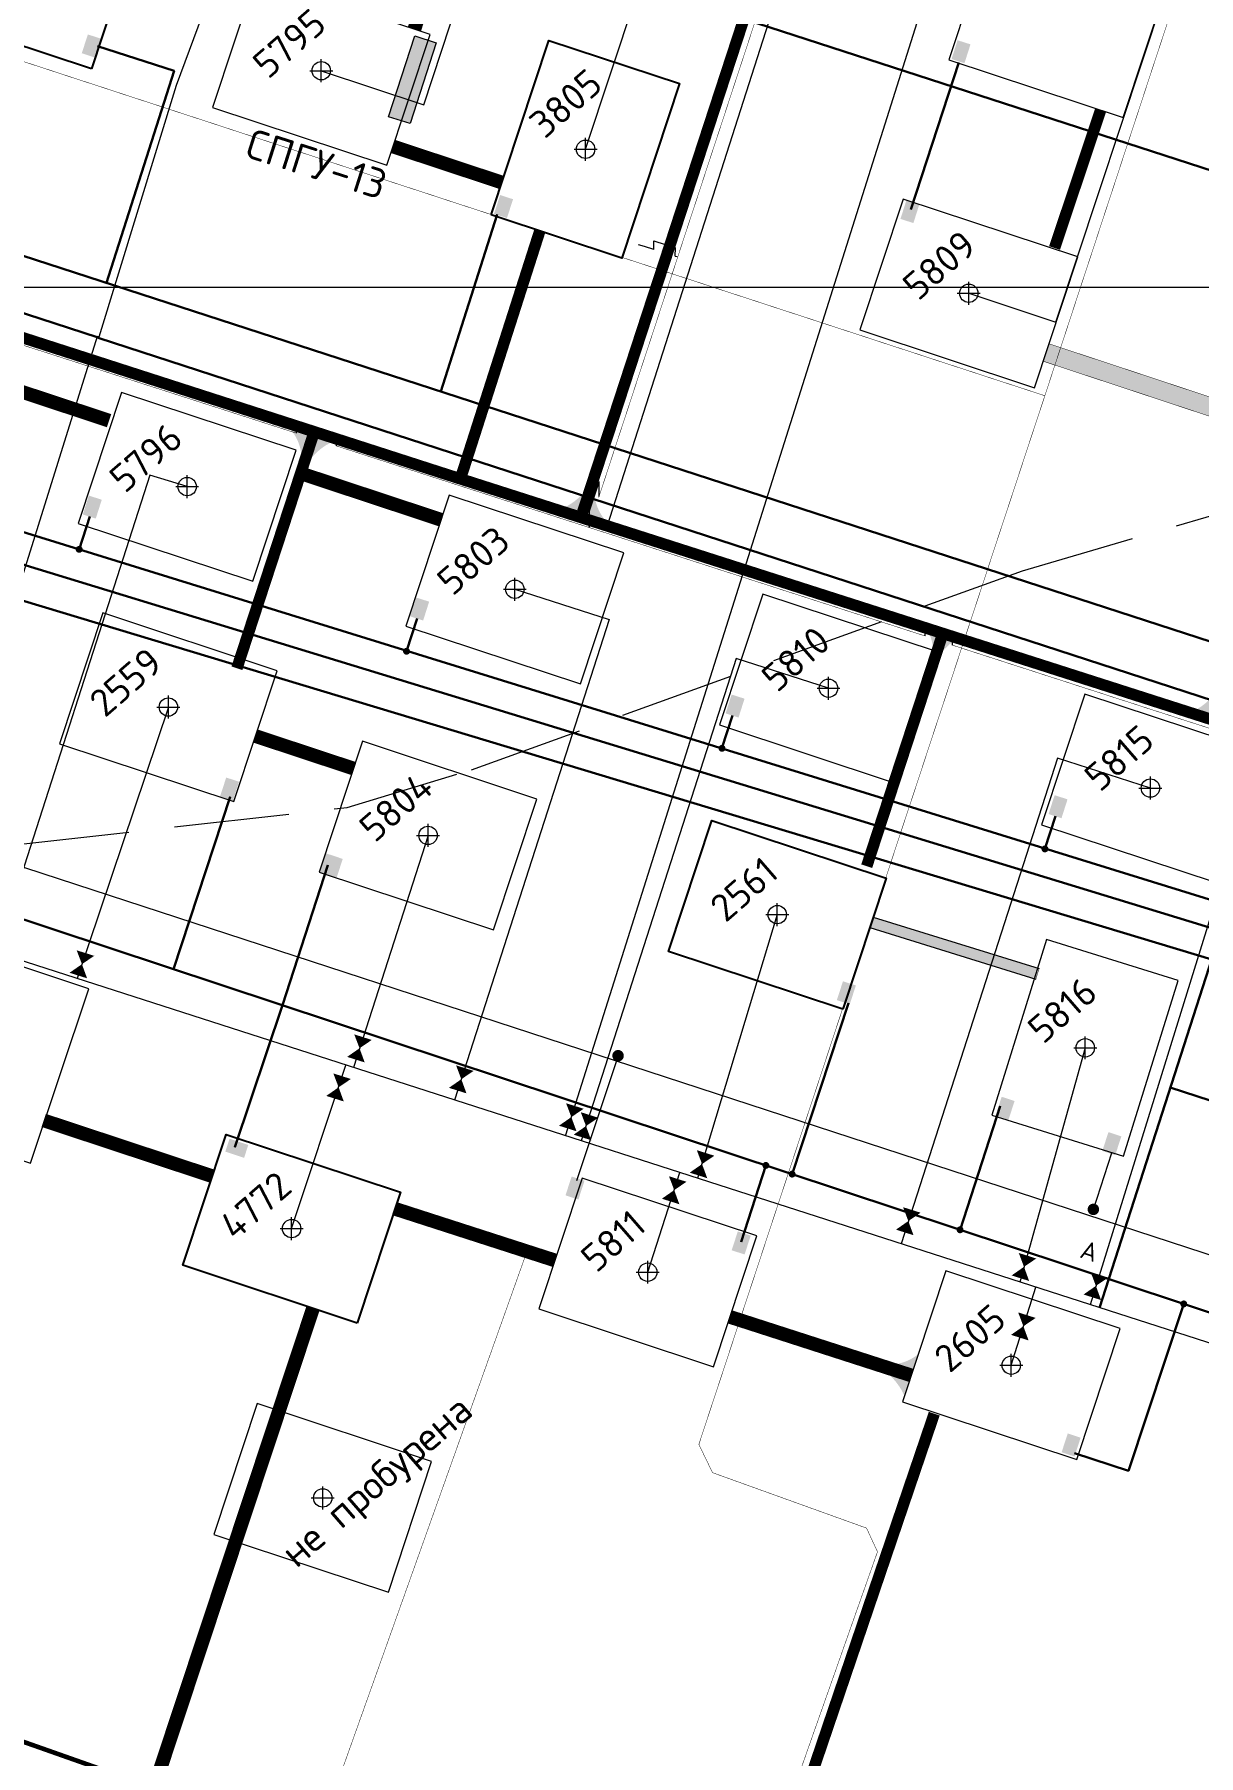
# Model space of a CAD drawing. Header units: millimetres. Extents: x 519 to 9564855, y -810 to 5021775.
# Drawn here: x 9530155 to 9530662, y 5001361 to 5002110 of the extents above; entities that cross this region are included whole.
import ezdxf

# ---------------------------------------------------------------- set-up
doc = ezdxf.new("R2010")
doc.units = ezdxf.units.MM
doc.header["$LTSCALE"] = 2
doc.header["$MEASUREMENT"] = 0
doc.header["$PDMODE"] = 2
doc.header["$PDSIZE"] = 5
doc.linetypes.add('92051501$0$GROUND2', pattern=[35, 25, -10])
doc.linetypes.add('ACAD_ISO04W100', pattern=[30, 24, -3, 0, -3])
for name, color, linetype in [('160 скважин на 2012 г. подъездные дороги', 40, 'Continuous'), ('160 скважин на 2012 год', 7, 'Continuous'), ('164 скв. на 2011 год (измененные)', 121, 'Continuous'), ('Existing roads', 41, 'Continuous'), ('FIBERGLASS', 212, 'Continuous'), ('Future Roads', 44, 'Continuous'), ('GRID_PULKOVO', 7, 'Continuous'), ('OilColl&Flowlines', 3, 'Continuous'), ('ROAD_FIELD', 255, '92051501$0$GROUND2'), ('stage 7.frame', 7, 'Continuous'), ('Stage 9.Frame&Text', 7, 'Continuous')]:
    doc.layers.add(name, color=color, linetype=linetype)
for name, color, linetype, lineweight in [('160 скважин на 2012 год - Электрика', 192, 'Continuous', 30), ('160 скважин на2012 год.Выкидные линии', 5, 'Continuous', 30), ('severniy kollektor', 3, 'ACAD_ISO04W100', 30), ('Stage 11.Object 2.Frame&Text', 26, 'Continuous', 53), ('Нефтепровод', 94, 'g5_122_n', 30), ('ТХ_Проект. НГ', 244, 'g_122_n', 50), ('Электро', 1, 'Continuous', 30), ('Электроснаб', 1, 'Continuous', 18), ('Электроснабжене', 1, 'Continuous', 18)]:
    doc.layers.add(name, color=color, linetype=linetype, lineweight=lineweight)
doc.styles.add('92051501$0$STANDARD', font='simplex.shx')
doc.styles.add('Elect', font='isocpeur.ttf')
doc.styles.add('GeoApp', font='', dxfattribs={"height": 1})
doc.styles.add('Line_GUGK', font='')
doc.styles.get("Standard").update_dxf_attribs({"font": 'isocpeur.ttf', "width": 0.5})
doc.styles.get('GeoApp').set_extended_font_data('D431', italic=True)
doc.styles.get('Line_GUGK').set_extended_font_data('Bm431', italic=True)
doc.linetypes.add('g5_122_n', pattern='A,1,-1,1.5,-0.3,["Н",GeoApp,S=1,R=0,X=0,Y=-0.5],-1.5,1.5,-1,4,-1,4,-1,3', length=20.8)
doc.linetypes.add('g_122_n', pattern='A,2,-2,3,-0.6,["Н",Line_GUGK,S=2,R=0,X=0,Y=-1],-3,3,-2,8,-2,8,-2,6', length=41.6)
doc.linetypes.add('GAS_LINE', pattern='A,0.5,-0.2,["G",92051501$0$STANDARD,S=0.1,R=0,X=-0.1,Y=-0.05],-0.05', length=0.75)
doc.linetypes.add('WTR_LINE', pattern='A,0.5,-0.2,["W",92051501$0$STANDARD,S=0.1,R=0,X=-0.1,Y=-0.05],-0.05', length=0.75)

# ---------------------------------------------------------------- blocks, each defined once
blk = doc.blocks.new('92051501$0$WELLPAD')
at = {"flags": 128}
blk.add_lwpolyline([(40, -30), (-40, -30), (-40, 30), (40, 30)], close=True, dxfattribs=at)

msp = doc.modelspace()

# ---------------------------------------------------------------- hatches: boundary and pattern name
at = {"linetype": 'ByBlock', "lineweight": 0, "ltscale": 80}
msp.add_hatch(color=1, dxfattribs=at).paths.add_polyline_path([(9530320.54299, 5002109.49209), (9530309.18811, 5002074.26135), (9530318.49505, 5002071.26172), (9530329.84993, 5002106.49245)])
h = msp.add_hatch(color=41, dxfattribs=at)
h.set_gradient(color1=(255, 223, 127), color2=(255, 223, 127), tint=1)
h.paths.add_polyline_path([(9530689.91347, 5001936.03043), (9530594.13744, 5001967.72098), (9530596.6505, 5001975.31602), (9530692.42653, 5001943.62546)])
at = {"layer": '160 скважин на 2012 г. подъездные дороги', "linetype": 'ByBlock', "lineweight": 0, "ltscale": 80}
h = msp.add_hatch(color=41, dxfattribs=at)
h.set_gradient(color1=(255, 223, 127), color2=(255, 223, 127), tint=1)
h.paths.add_polyline_path([(9530518.72992, 5001721.07832), (9530520.21859, 5001725.57741), (9530592.40368, 5001703.19275), (9530591.00031, 5001698.66721)])
at = {"layer": '160 скважин на 2012 год - Электрика', "lineweight": 0, "ltscale": 7.5}
for points in [[(9530289.14403, 5001750.95976), (9530283.52166, 5001752.78582), (9530280.85952, 5001744.58917), (9530286.48189, 5001742.76312)], [(9530628.23093, 5001630.15253), (9530622.60855, 5001631.97858), (9530619.94642, 5001623.78194), (9530625.56879, 5001621.95589)], [(9530394.44168, 5001610.82124), (9530388.8193, 5001612.6473), (9530386.15717, 5001604.45065), (9530391.77954, 5001602.6246)]]:
    msp.add_hatch(color=1, dxfattribs=at).paths.add_polyline_path(points)
at = {"layer": 'Existing roads', "lineweight": 0}
h = msp.add_hatch(color=256, dxfattribs=at)
edge = h.paths.add_edge_path()
edge.add_line((9530275.82989, 5001925.9229), (9530271.08386, 5001927.51475))
edge.add_arc((9530250.68099, 5001924.78682), 20.58442, 367.61544673, 401.50735806)
edge.add_line((9530266.09606, 5001938.42845), (9530284.25573, 5001932.41975))
edge.add_arc((9530295.89369, 5001908.61414), 26.4981, 476.05282574, 499.21610864)
h = msp.add_hatch(color=256, dxfattribs=at)
edge = h.paths.add_edge_path()
edge.add_line((9530394.1022, 5001910.48605), (9530398.84823, 5001908.8942))
edge.add_arc((9530419.25109, 5001911.62213), 20.58442, 187.61544673, 221.50735806)
edge.add_line((9530403.83602, 5001897.9805), (9530385.67636, 5001903.9892))
edge.add_arc((9530374.0384, 5001927.79481), 26.4981, 296.05282574, 319.21610865)
h = msp.add_hatch(color=256, dxfattribs=at)
edge = h.paths.add_edge_path()
edge.add_line((9530550.90664, 5001841.85162), (9530546.16061, 5001843.44346))
edge.add_arc((9530525.75774, 5001840.71554), 20.58442, 367.61544673, 401.50735806)
edge.add_line((9530541.17281, 5001854.35717), (9530559.33248, 5001848.34847))
edge.add_arc((9530570.97044, 5001824.54285), 26.4981, 476.05282574, 499.21610864)
h = msp.add_hatch(color=256, dxfattribs=at)
edge = h.paths.add_edge_path()
edge.add_line((9530667.97652, 5001821.80395), (9530672.72255, 5001820.21211))
edge.add_arc((9530693.12542, 5001822.94003), 20.58442, 187.61544673, 221.50735806)
edge.add_line((9530677.71035, 5001809.2984), (9530659.55068, 5001815.3071))
edge.add_arc((9530647.91273, 5001839.11271), 26.4981, 296.05282574, 319.21610865)
at = {"layer": 'Future Roads', "linetype": 'ByBlock', "lineweight": 0, "ltscale": 25}
h = msp.add_hatch(color=41, dxfattribs=at)
edge = h.paths.add_edge_path()
edge.add_line((9530527.3134, 5001526.13575), (9530529.03537, 5001530.83613))
edge.add_arc((9530526.8705, 5001551.3064), 20.58442, 276.03698283, 309.92889416)
edge.add_line((9530540.08233, 5001535.52141), (9530533.57568, 5001517.53415))
edge.add_arc((9530509.45853, 5001506.55635), 26.4981, 384.47436183, 407.63764474)
at = {"layer": 'Электро', "ltscale": 7.5}
for points in [[(9530183.77172, 5002108.16394), (9530178.14935, 5002109.99), (9530175.48721, 5002101.79336), (9530181.10958, 5002099.9673)], [(9530562.53355, 5002105.66933), (9530556.90143, 5002107.46509), (9530554.28345, 5002099.25424), (9530559.91558, 5002097.45848)], [(9530363.32234, 5002038.22824), (9530357.69997, 5002040.05429), (9530355.03783, 5002031.85765), (9530360.6602, 5002030.0316)], [(9530540.28769, 5002036.06531), (9530534.65557, 5002037.86107), (9530532.0376, 5002029.65022), (9530537.66972, 5002027.85446)], [(9530244.02028, 5001784.56889), (9530238.39791, 5001786.39495), (9530235.73577, 5001778.19831), (9530241.35814, 5001776.37225)], [(9530287.54556, 5001751.52812), (9530281.92319, 5001753.35418), (9530279.26105, 5001745.15754), (9530284.88342, 5001743.33148)], [(9530512.61515, 5001695.84255), (9530506.99278, 5001697.66861), (9530504.33064, 5001689.47197), (9530509.95302, 5001687.64591)], [(9530581.74103, 5001645.54581), (9530576.11866, 5001647.37187), (9530573.45652, 5001639.17522), (9530579.07889, 5001637.34917)], [(9530466.81019, 5001586.91069), (9530461.18782, 5001588.73675), (9530458.52568, 5001580.5401), (9530464.14805, 5001578.71405)], [(9530610.50437, 5001498.94244), (9530604.882, 5001500.7685), (9530602.21986, 5001492.57186), (9530607.84224, 5001490.7458)]]:
    msp.add_hatch(color=256, dxfattribs=at).paths.add_polyline_path(points)
at = {"layer": 'Электро', "ltscale": 0.5}
for points in [[(9530184.20429, 5001907.37619), (9530178.57216, 5001909.17195), (9530175.95419, 5001900.9611), (9530181.58631, 5001899.16534)], [(9530326.78037, 5001862.98516), (9530321.14825, 5001864.78092), (9530318.53028, 5001856.57007), (9530324.1624, 5001854.77431)], [(9530464.13326, 5001820.73377), (9530458.50114, 5001822.52953), (9530455.88317, 5001814.31868), (9530461.51529, 5001812.52291)], [(9530604.79474, 5001776.9131), (9530599.16261, 5001778.70887), (9530596.54464, 5001770.49801), (9530602.17676, 5001768.70225)]]:
    msp.add_hatch(color=256, dxfattribs=at).paths.add_polyline_path(points)
at = {"layer": 'Электро', "ltscale": 60}
msp.add_hatch(color=256, dxfattribs=at).paths.add_polyline_path([(9530239.84843, 5001629.10962), (9530237.99124, 5001623.49745), (9530246.173, 5001620.78993), (9530248.03019, 5001626.40209)])
at = {"layer": 'Электроснаб', "linetype": 'ByBlock', "lineweight": 0, "ltscale": 7.5}
for points in [[(9530183.77172, 5002108.16394), (9530178.14935, 5002109.99), (9530175.48721, 5002101.79336), (9530181.10958, 5002099.9673)], [(9530562.53355, 5002105.66933), (9530556.90143, 5002107.46509), (9530554.28345, 5002099.25424), (9530559.91558, 5002097.45848)], [(9530363.32234, 5002038.22824), (9530357.69997, 5002040.05429), (9530355.03783, 5002031.85765), (9530360.6602, 5002030.0316)], [(9530540.28769, 5002036.06531), (9530534.65557, 5002037.86107), (9530532.0376, 5002029.65022), (9530537.66972, 5002027.85446)], [(9530244.02028, 5001784.56889), (9530238.39791, 5001786.39495), (9530235.73577, 5001778.19831), (9530241.35814, 5001776.37225)], [(9530287.54556, 5001751.52812), (9530281.92319, 5001753.35418), (9530279.26105, 5001745.15754), (9530284.88342, 5001743.33148)], [(9530512.61515, 5001695.84255), (9530506.99278, 5001697.66861), (9530504.33064, 5001689.47197), (9530509.95302, 5001687.64591)], [(9530581.74103, 5001645.54581), (9530576.11866, 5001647.37187), (9530573.45652, 5001639.17522), (9530579.07889, 5001637.34917)], [(9530466.81019, 5001586.91069), (9530461.18782, 5001588.73675), (9530458.52568, 5001580.5401), (9530464.14805, 5001578.71405)], [(9530610.50437, 5001498.94244), (9530604.882, 5001500.7685), (9530602.21986, 5001492.57186), (9530607.84224, 5001490.7458)]]:
    msp.add_hatch(color=1, dxfattribs=at).paths.add_polyline_path(points)
at = {"layer": 'Электроснаб', "linetype": 'ByBlock', "lineweight": 0, "ltscale": 0.5}
for points in [[(9530184.20429, 5001907.37619), (9530178.57216, 5001909.17195), (9530175.95419, 5001900.9611), (9530181.58631, 5001899.16534)], [(9530326.78037, 5001862.98516), (9530321.14825, 5001864.78092), (9530318.53028, 5001856.57007), (9530324.1624, 5001854.77431)], [(9530464.13326, 5001820.73377), (9530458.50114, 5001822.52953), (9530455.88317, 5001814.31868), (9530461.51529, 5001812.52291)], [(9530604.79474, 5001776.9131), (9530599.16261, 5001778.70887), (9530596.54464, 5001770.49801), (9530602.17676, 5001768.70225)]]:
    msp.add_hatch(color=1, dxfattribs=at).paths.add_polyline_path(points)
at = {"layer": 'Электроснаб', "linetype": 'ByBlock', "lineweight": 0, "ltscale": 60}
msp.add_hatch(color=1, dxfattribs=at).paths.add_polyline_path([(9530239.84843, 5001629.10962), (9530237.99124, 5001623.49745), (9530246.173, 5001620.78993), (9530248.03019, 5001626.40209)])
at = {"layer": 'Электроснабжене', "linetype": 'ByBlock', "lineweight": 0, "ltscale": 7.5}
for points in [[(9530183.77172, 5002108.16394), (9530178.14935, 5002109.99), (9530175.48721, 5002101.79336), (9530181.10958, 5002099.9673)], [(9530562.53355, 5002105.66933), (9530556.90143, 5002107.46509), (9530554.28345, 5002099.25424), (9530559.91558, 5002097.45848)], [(9530363.32234, 5002038.22824), (9530357.69997, 5002040.05429), (9530355.03783, 5002031.85765), (9530360.6602, 5002030.0316)], [(9530540.28769, 5002036.06531), (9530534.65557, 5002037.86107), (9530532.0376, 5002029.65022), (9530537.66972, 5002027.85446)], [(9530244.02028, 5001784.56889), (9530238.39791, 5001786.39495), (9530235.73577, 5001778.19831), (9530241.35814, 5001776.37225)], [(9530287.54556, 5001751.52812), (9530281.92319, 5001753.35418), (9530279.26105, 5001745.15754), (9530284.88342, 5001743.33148)], [(9530512.61515, 5001695.84255), (9530506.99278, 5001697.66861), (9530504.33064, 5001689.47197), (9530509.95302, 5001687.64591)], [(9530581.74103, 5001645.54581), (9530576.11866, 5001647.37187), (9530573.45652, 5001639.17522), (9530579.07889, 5001637.34917)], [(9530466.81019, 5001586.91069), (9530461.18782, 5001588.73675), (9530458.52568, 5001580.5401), (9530464.14805, 5001578.71405)], [(9530610.50437, 5001498.94244), (9530604.882, 5001500.7685), (9530602.21986, 5001492.57186), (9530607.84224, 5001490.7458)]]:
    msp.add_hatch(color=1, dxfattribs=at).paths.add_polyline_path(points)
at = {"layer": 'Электроснабжене', "linetype": 'ByBlock', "lineweight": 0, "ltscale": 0.5}
for points in [[(9530184.20429, 5001907.37619), (9530178.57216, 5001909.17195), (9530175.95419, 5001900.9611), (9530181.58631, 5001899.16534)], [(9530326.78037, 5001862.98516), (9530321.14825, 5001864.78092), (9530318.53028, 5001856.57007), (9530324.1624, 5001854.77431)], [(9530464.13326, 5001820.73377), (9530458.50114, 5001822.52953), (9530455.88317, 5001814.31868), (9530461.51529, 5001812.52291)], [(9530604.79474, 5001776.9131), (9530599.16261, 5001778.70887), (9530596.54464, 5001770.49801), (9530602.17676, 5001768.70225)]]:
    msp.add_hatch(color=1, dxfattribs=at).paths.add_polyline_path(points)
at = {"layer": 'Электроснабжене', "linetype": 'ByBlock', "lineweight": 0, "ltscale": 60}
msp.add_hatch(color=1, dxfattribs=at).paths.add_polyline_path([(9530239.84843, 5001629.10962), (9530237.99124, 5001623.49745), (9530246.173, 5001620.78993), (9530248.03019, 5001626.40209)])

# ---------------------------------------------------------------- linework, layer by layer
at = {"color": 4, "linetype": 'GAS_LINE', "lineweight": 0, "ltscale": 50}
for p, q in [((9530420.531, 5002017.671, -0.001), (9530417.976, 5002018.354, -0.042)), ((9530424.60811, 5002016.39124, -0.01645), (9530420.531, 5002017.671, -0.001)), ((9530424.60811, 5002016.39124, -0.01645), (9530424.62613, 5002020.06249, 25.04434)), ((9530424.62613, 5002020.06249, 25.04434), (9530434.00603, 5002017.11825, 25.00879)), ((9530433.988, 5002013.447, -0.052), (9530434.00603, 5002017.11825, 25.00879)), ((9530433.988, 5002013.447, -0.052), (9530434.781, 5002013.242, -0.004)), ((9530396.54545, 5001902.55251, 24.8075), (9530400.76845, 5001915.13351, 24.7765)), ((9530400.767, 5001908.8, -0.016), (9530400.76845, 5001915.13351, 24.7765)), ((9530396.544, 5001896.219, 0.015), (9530396.25671, 5001895.33631, -0.83322)), ((9530396.544, 5001896.219, 0.015), (9530396.54545, 5001902.55251, 24.8075))]:
    msp.add_line(p, q, dxfattribs=at)
at = {"color": 4, "linetype": 'GAS_LINE', "lineweight": 0, "ltscale": 20}
for p, q in [((9530268.96945, 5001936.33938, -0.57703), (9530268.96654, 5001939.29532, -0.14152)), ((9530286.48845, 5001930.77238, -1.16003), (9530286.49038, 5001933.70813, -0.61752)), ((9530542.75945, 5001848.04138, -0.39703), (9530542.75654, 5001850.99732, 0.03848)), ((9530542.75654, 5001850.99732, 0.03848), (9530554.68454, 5001846.99232, -0.19652)), ((9530554.68745, 5001844.03638, -0.63203), (9530554.68454, 5001846.99232, -0.19652))]:
    msp.add_line(p, q, dxfattribs=at)
at = {"color": 5, "linetype": 'WTR_LINE', "lineweight": 0, "ltscale": 100, "const_width": 2}
msp.add_lwpolyline([(9527059.994, 5002488.058), (9527832.679, 5002214.15), (9528541.641, 5001967.805), (9529684.446, 5001530.752), (9530702.239, 5001171.723), (9531496.57, 5000875.96), (9531289.842, 5000268.677), (9531235.995, 5000198.308)], dxfattribs=at)
at = {"color": 4, "linetype": 'GAS_LINE', "lineweight": 0, "ltscale": 20, "const_width": 0.2}
for points, elevation in [([(9530576.54203, 5002444.35971), (9530488.893, 5002177.238), (9530493.5216, 5002175.69685), (9530492.068, 5002171.33), (9530487.459, 5002172.644), (9530400.767, 5001908.8), (9530400.76845, 5001915.13351), (9530396.54545, 5001902.55251), (9530396.25671, 5001895.33631)], 0.189), ([(9529817.67045, 5002068.34838), (9529849.32245, 5002071.93938), (9529986.41686, 5002027.34897), (9529986.40654, 5002030.30732), (9529998.22879, 5002026.43336), (9529998.2234, 5002023.51207), (9530268.96945, 5001936.33938), (9530268.96654, 5001939.29532), (9530286.49038, 5001933.70813), (9530286.48845, 5001930.77238), (9530542.75945, 5001848.04138), (9530542.75654, 5001850.99732), (9530554.68454, 5001846.99232), (9530554.68745, 5001844.03638), (9530849.08045, 5001748.81138)], -1.05303), ([(9530417.976, 5002018.354), (9530424.60811, 5002016.39124), (9530424.62613, 5002020.06249), (9530434.00603, 5002017.11825), (9530433.98839, 5002013.52557), (9530434.781, 5002013.242)], -0.042)]:
    msp.add_lwpolyline(points, dxfattribs=dict(at, elevation=elevation))
at = {"color": 1, "linetype": 'ByBlock', "lineweight": 0, "ltscale": 80}
msp.add_lwpolyline([(9530318.45329, 5002071.16179), (9530309.13992, 5002074.14146), (9530320.49481, 5002109.37219), (9530329.80818, 5002106.39252)], close=True, dxfattribs=at)
at = {"color": 41, "linetype": 'ByBlock', "lineweight": 0, "ltscale": 80, "const_width": 0.2}
msp.add_lwpolyline([(9530689.91347, 5001936.03043), (9530594.13744, 5001967.72098), (9530596.6505, 5001975.31602), (9530692.42653, 5001943.62546), (9530689.91347, 5001936.03043)], dxfattribs=at)
at = {"layer": '160 скважин на 2012 г. подъездные дороги', "linetype": 'ByBlock', "lineweight": 0, "ltscale": 80}
for p, q in [((9530520.21859, 5001725.57741, 0.00005), (9530592.40368, 5001703.19275, 0.00005)), ((9530518.72992, 5001721.07832, 0.00005), (9530591.00031, 5001698.66721, 0.00005))]:
    msp.add_line(p, q, dxfattribs=at)
at = {"layer": '160 скважин на 2012 г. подъездные дороги', "color": 41, "linetype": 'ByBlock', "lineweight": 0, "ltscale": 80, "elevation": 0.00005}
for points in [[(9530251.20042, 5001804.43802, 6, 6, 0), (9530293.61963, 5001790.40227, 0.2, 0.2, 0)], [(9530158.91286, 5001637.09069, 6, 6, 0), (9530232.33405, 5001612.79695, 0.2, 0.2, 0)], [(9530192.62099, 5001303.31276, 6, 6, 0), (9530276.18646, 5001555.22679, 0.2, 0.2, 0)]]:
    msp.add_lwpolyline(points, format="xyseb", dxfattribs=at)
at = {"layer": '160 скважин на 2012 г. подъездные дороги', "color": 41, "linetype": 'ByBlock', "lineweight": 0, "ltscale": 80, "const_width": 0.2, "elevation": 0.00005}
msp.add_lwpolyline([(9530518.72992, 5001721.07832), (9530520.21859, 5001725.57741), (9530592.40368, 5001703.19275), (9530591.00031, 5001698.66721), (9530518.72992, 5001721.07832)], dxfattribs=at)
at = {"layer": '160 скважин на 2012 год', "color": 0, "linetype": 'ByBlock', "lineweight": 0, "elevation": 0.00005}
for points in [[(9530278.89218, 5001745.1859), (9530354.8727, 5001720.04532), (9530373.72814, 5001777.03072), (9530297.74761, 5001802.1713)], [(9530121.58547, 5001713.34134), (9530096.28543, 5001637.41376), (9530153.23111, 5001618.43873), (9530178.53115, 5001694.36631)], [(9530595.5954, 5001715.79764), (9530571.89105, 5001639.35686), (9530629.22164, 5001621.5786), (9530652.92599, 5001698.01938)], [(9530374.59218, 5001554.9859), (9530450.5727, 5001529.84532), (9530469.42814, 5001586.83072), (9530393.44761, 5001611.9713)]]:
    msp.add_lwpolyline(points, close=True, dxfattribs=at)
at = {"layer": '160 скважин на 2012 год', "color": 0, "linetype": 'ByBlock', "lineweight": 0}
for centre in [(9530326.3, 5001761.2), (9530612.5, 5001668.7), (9530422, 5001571)]:
    msp.add_circle(centre, 4, dxfattribs=at)
for p in [(9530326.3, 5001761.2), (9530612.5, 5001668.7), (9530422, 5001571)]:
    msp.add_point(p, dxfattribs=at)
at = {"layer": '160 скважин на 2012 год - Электрика', "color": 1, "lineweight": 0, "ltscale": 7.5}
for p, q in [((9530268.77403, 5001705.06571, 0), (9530281.61002, 5001744.95402, 0)), ((9530409.04992, 5001665.26484, 0), (9530390.98011, 5001610.84079, 0.00005)), ((9530616.04349, 5001598.35038, 0), (9530624.03781, 5001623.03976, 0))]:
    msp.add_line(p, q, dxfattribs=at)
at = {"layer": '160 скважин на 2012 год - Электрика', "color": 1, "lineweight": 0, "ltscale": 7.5, "const_width": 2.5, "elevation": 0}
for points in [[(9530407.8611, 5001665.65111, 1), (9530410.23874, 5001664.87857, 1)], [(9530614.85467, 5001598.73666, 1), (9530617.23231, 5001597.96411, 1)]]:
    msp.add_lwpolyline(points, format="xyb", close=True, dxfattribs=at)
at = {"layer": '160 скважин на2012 год.Выкидные линии', "color": 5, "linetype": '92051501$0$GROUND2', "lineweight": 0, "ltscale": 2, "const_width": 0.2, "elevation": -1.6754}
for points in [[(9530594.91331, 5001952.66105), (9530690.33563, 5002242.95615), (9530093.48374, 5002435.54646)], [(9530454.90818, 5001258.96956), (9530522.03422, 5001449.26174), (9530517.25539, 5001459.56066), (9530450.18343, 5001483.70212), (9530444.24068, 5001496.00628), (9530594.91331, 5001952.66105), (9529959.4258, 5002160.56652)]]:
    msp.add_lwpolyline(points, dxfattribs=at)
at = {"layer": '160 скважин на2012 год.Выкидные линии', "color": 3, "linetype": 'ByBlock', "lineweight": 0, "ltscale": 80}
msp.add_lwpolyline([(9530422, 5001571), (9530435.96213, 5001614.36751)], dxfattribs=at)
at = {"layer": '164 скв. на 2011 год (измененные)', "color": 0, "linetype": 'ByBlock', "lineweight": 0, "elevation": 0.00005}
for points in [[(9530553.09218, 5002098.9859), (9530629.0727, 5002073.84532), (9530647.92814, 5002130.83072), (9530571.94761, 5002155.9713)], [(9530232.39218, 5002078.1859), (9530308.3727, 5002053.04532), (9530327.22814, 5002110.03072), (9530251.24761, 5002135.1713)], [(9530173.99218, 5001897.0859), (9530249.9727, 5001871.94532), (9530268.82814, 5001928.93072), (9530192.84761, 5001954.0713)], [(9530316.69218, 5001852.3859), (9530392.6727, 5001827.24532), (9530411.52814, 5001884.23072), (9530335.54761, 5001909.3713)], [(9530453.29218, 5001809.2859), (9530529.2727, 5001784.14532), (9530548.12814, 5001841.13072), (9530472.14761, 5001866.2713)], [(9530593.49218, 5001765.7859), (9530669.4727, 5001740.64532), (9530688.32814, 5001797.63072), (9530612.34761, 5001822.7713)]]:
    msp.add_lwpolyline(points, close=True, dxfattribs=at)
at = {"layer": '164 скв. на 2011 год (измененные)', "color": 0, "linetype": 'ByBlock', "lineweight": 0}
msp.add_lwpolyline([(9530514.39218, 5001981.2859), (9530590.3727, 5001956.14532), (9530609.22814, 5002013.13072), (9530533.24761, 5002038.2713)], close=True, dxfattribs=at)
for centre in [(9530279.8, 5002094.2), (9530561.8, 5001997.3), (9530221.4, 5001913.1), (9530364.1, 5001868.4), (9530500.7, 5001825.3), (9530640.9, 5001781.8)]:
    msp.add_circle(centre, 4, dxfattribs=at)
for p in [(9530279.8, 5002094.2), (9530561.8, 5001997.3), (9530221.4, 5001913.1), (9530500.7, 5001825.3), (9530640.9, 5001781.8)]:
    msp.add_point(p, dxfattribs=at)
at = {"layer": '164 скв. на 2011 год (измененные)', "color": 0, "linetype": 'ByBlock', "lineweight": 0, "ltscale": 80}
msp.add_point((9530364.1, 5001868.4), dxfattribs=at)
at = {"layer": 'Existing roads', "linetype": 'ByBlock', "lineweight": 0}
for p, q in [((9530615.42915, 5002554.84142), (9530404.33987, 5001895.97536, 0.00005)), ((9531223.79474, 5001633.43621, 0.00005), (9530331.5411, 5001919.29882))]:
    msp.add_line(p, q, dxfattribs=at)
at = {"layer": 'Existing roads', "lineweight": 0, "const_width": 5}
for points in [[(9530607.87459, 5002557.34109), (9530392.87915, 5001899.64718)], [(9528859.47942, 5002394.1399), (9530331.5411, 5001919.29882)], [(9530546.75786, 5001509.38706), (9530456.387, 5001243.505)]]:
    msp.add_lwpolyline(points, dxfattribs=at)
at = {"layer": 'Existing roads', "linetype": 'ByBlock', "lineweight": 0, "ltscale": 80, "const_width": 6}
for points, elevation in [([(9530320.34462, 5002112.30835), (9530339.14958, 5002169.14121)], 0.00005), ([(9530311.06801, 5002061.19116), (9530358.41046, 5002045.5264)], 0.00005), ([(9530121.33662, 5001963.65856), (9530187.39098, 5001941.80236)], 0.00005), ([(9530270.82602, 5001918.88), (9530331.99673, 5001898.63972)], 0.0001)]:
    msp.add_lwpolyline(points, dxfattribs=dict(at, elevation=elevation))
at = {"layer": 'Existing roads', "lineweight": 0, "const_width": 5}
for points, elevation in [([(9530374.97841, 5002024.43475), (9530340.34148, 5001916.32365)], 0.00005), ([(9530243.05249, 5001833.98853), (9530276.02556, 5001934.77272)], 0.0001), ([(9531223.79474, 5001633.43621), (9530331.5411, 5001919.29882)], 0.00005), ([(9530517.32836, 5001747.78769), (9530550.49092, 5001849.15109)], 0.00001)]:
    msp.add_lwpolyline(points, dxfattribs=dict(at, elevation=elevation))
at = {"layer": 'FIBERGLASS', "linetype": 'ByBlock', "lineweight": 0, "ltscale": 50, "const_width": 0.2, "elevation": 0}
msp.add_lwpolyline([(9531663.51753, 5000834.43473), (9530282.91278, 5001337.5583), (9530369.38107, 5001580.05814)], dxfattribs=at)
at = {"layer": 'Future Roads', "color": 41, "linetype": 'ByBlock', "lineweight": 0, "const_width": 5}
msp.add_lwpolyline([(9530599.16151, 5002016.99467), (9530619.22149, 5002077.10344)], dxfattribs=at)
at = {"layer": 'Future Roads', "color": 41, "linetype": 'ByBlock', "lineweight": 0, "ltscale": 25, "const_width": 6, "elevation": 0.00005}
for points in [[(9530312.02424, 5001598.56561), (9530381.58514, 5001576.12022)], [(9530457.75214, 5001551.54321), (9530536.56422, 5001526.11271)]]:
    msp.add_lwpolyline(points, dxfattribs=at)
at = {"layer": 'GRID_PULKOVO', "lineweight": 0}
msp.add_line((9519000, 5002000), (9533000, 5002000), dxfattribs=at)
at = {"layer": 'OilColl&Flowlines', "linetype": 'ByBlock', "lineweight": 0, "ltscale": 200}
for p, q in [((9530324.43185, 5002079.29656), (9530373.21904, 5002226.90172)), ((9530599.76778, 5001984.73715, 0.00005), (9530649.61778, 5002135.44617)), ((9530279.8, 5002094.2), (9530324.43185, 5002079.29656)), ((9530561.8, 5001997.3), (9530599.76905, 5001984.74098, 0.00005)), ((9530205.18904, 5001918.10542), (9530138.25828, 5001710.21298)), ((9530221.4, 5001913.1), (9530205.18904, 5001918.10542)), ((9530364.1, 5001868.4), (9530405.21929, 5001855.16169)), ((9530405.21929, 5001855.16169), (9530337.86384, 5001645.95016)), ((9530460.54361, 5001838.29937), (9530392.98932, 5001628.20257, 0)), ((9530500.7, 5001825.3), (9530460.54361, 5001838.29937)), ((9530600.36031, 5001794.85171), (9530532.27107, 5001583.36094)), ((9530640.9, 5001781.8), (9530600.36031, 5001794.85171)), ((9530326.3, 5001761.2), (9530293.7662, 5001660.14735)), ((9530612.5, 5001668.7), (9530583.98668, 5001566.71116))]:
    msp.add_line(p, q, dxfattribs=at)
at = {"layer": 'OilColl&Flowlines', "lineweight": 0}
for p, q in [((9530394.9, 5002060), (9530442.62511, 5002203.93388)), ((9530213.2, 5001817.1), (9530173.55993, 5001698.84764))]:
    msp.add_line(p, q, dxfattribs=at)
at = {"layer": 'OilColl&Flowlines', "linetype": 'ByBlock', "lineweight": 0}
for p, q in [((9530555.37739, 5002166.62868), (9530386.2055, 5001630.62278)), ((9530734.7, 5001944), (9530614.61287, 5001556.85108)), ((9530864.44633, 5001476.41745), (9529814.21, 5001814.54)), ((9530478.4, 5001726.7), (9530443.58864, 5001611.91217)), ((9530266.9, 5001590), (9530290.5528, 5001661.1819)), ((9530580.3, 5001530.5), (9530591.01033, 5001564.4499))]:
    msp.add_line(p, q, dxfattribs=at)
at = {"layer": 'OilColl&Flowlines', "lineweight": 0}
for points in [[(9530174.00048, 5001700.17403, 8, 0, 0), (9530175.56525, 5001705.12421, 0, 8, 0), (9530177.09444, 5001709.9618, 8, 8, 0)], [(9530339.21975, 5001650.07188, 8, 0, 0), (9530340.78453, 5001655.02206, 0, 8, 0), (9530342.31372, 5001659.85965, 8, 8, 0)], [(9530387.13607, 5001633.57997, 8, 0, 0), (9530388.70085, 5001638.53015, 0, 8, 0), (9530390.23004, 5001643.36774, 8, 8, 0)], [(9530431.94042, 5001601.78592, 8, 0, 0), (9530433.5052, 5001606.7361, 0, 8, 0), (9530435.03439, 5001611.57369, 8, 8, 0)]]:
    msp.add_lwpolyline(points, format="xyseb", dxfattribs=at)
at = {"layer": 'OilColl&Flowlines', "linetype": 'ByBlock', "lineweight": 0}
for points in [[(9530294.89145, 5001663.55261, 8, 0, 0), (9530296.45622, 5001668.50279, 0, 8, 0), (9530297.98541, 5001673.34038, 8, 8, 0)], [(9530285.78506, 5001646.55165, 8, 0, 0), (9530287.34984, 5001651.50183, 0, 8, 0), (9530288.87903, 5001656.33942, 8, 8, 0)], [(9530444.06585, 5001613.13336, 8, 0, 0), (9530445.63063, 5001618.08353, 0, 8, 0), (9530447.15982, 5001622.92113, 8, 8, 0)], [(9530533.89405, 5001588.31222, 8, 0, 0), (9530535.45883, 5001593.26239, 0, 8, 0), (9530536.98802, 5001598.09999, 8, 8, 0)], [(9530584.27049, 5001568.37319, 8, 0, 0), (9530585.83527, 5001573.32337, 0, 8, 0), (9530587.36446, 5001578.16096, 8, 8, 0)], [(9530615.58182, 5001560.06938, 8, 0, 0), (9530617.1466, 5001565.01955, 0, 8, 0), (9530618.67579, 5001569.85715, 8, 8, 0)], [(9530584.01105, 5001542.49588, 8, 0, 0), (9530585.57583, 5001547.44605, 0, 8, 0), (9530587.10502, 5001552.28365, 8, 8, 0)]]:
    msp.add_lwpolyline(points, format="xyseb", dxfattribs=at)
at = {"layer": 'OilColl&Flowlines', "linetype": 'ByBlock', "lineweight": 0, "elevation": 0}
msp.add_lwpolyline([(9530393.52847, 5001629.67877, 8, 0, 0), (9530395.09325, 5001634.62895, 0, 8, 0), (9530396.62244, 5001639.46654, 8, 8, 0)], format="xyseb", dxfattribs=at)
at = {"layer": 'ROAD_FIELD', "lineweight": 0}
msp.add_lwpolyline([(9529205.11065, 5001643.66581), (9529255.237, 5001655.855), (9529436.737, 5001676.855), (9529609.037, 5001694.955), (9529825.38917, 5001719.11996), (9530007.237, 5001741.355), (9530291.01134, 5001773.34488), (9530345.27091, 5001789.73844), (9530585.11317, 5001876.43872), (9530808.337, 5001941.455), (9530860.30347, 5001956.28178), (9530881.86219, 5001981.62882), (9530900.88456, 5002024.71872), (9530932.58851, 5002067.80862), (9531014.037, 5002196.255), (9531046.837, 5002236.155), (9531103.737, 5002308.855), (9531140.20046, 5002354.6), (9531177.637, 5002377.855), (9531230.937, 5002393.955), (9531283.037, 5002416.255), (9531332.437, 5002438.755), (9531367.05559, 5002451.39784), (9531407.19933, 5002472.76627)], dxfattribs=at)
at = {"layer": 'severniy kollektor', "linetype": 'Continuous', "lineweight": 0, "elevation": 1.3722}
for points in [[(9530113.82774, 5001759.13498), (9530148.053, 5001868.8597), (9530182.2872, 5001978.6131), (9530183.1243, 5001978.304), (9530216.8027, 5002087.851), (9530233.7461, 5002133.7961), (9530272.04915, 5002260.37708)], [(9529961.7949, 5001807.0223), (9530113.9188, 5001759.1063), (9530862.3468, 5001514.7274), (9530864.7145, 5001515.1176), (9530911.74209, 5001537.45333), (9530961.4921, 5001538.5706), (9530980.6805, 5001535.842), (9531070.5837, 5001530.9225), (9531098.78522, 5001523.33574)]]:
    msp.add_lwpolyline(points, dxfattribs=at)
at = {"layer": 'stage 7.frame', "color": 0, "linetype": 'ByBlock', "lineweight": 0}
msp.add_lwpolyline([(9530532.88202, 5001514.57759), (9530608.86254, 5001489.43702), (9530627.71798, 5001546.42241), (9530551.73745, 5001571.56299)], close=True, dxfattribs=at)
msp.add_circle((9530580.3, 5001530.5), 4, dxfattribs=at)
at = {"layer": 'stage 7.frame', "color": 0, "linetype": 'ByBlock', "lineweight": 0, "ltscale": 80}
msp.add_point((9530580.3, 5001530.5), dxfattribs=at)
at = {"layer": 'Stage 9.Frame&Text', "color": 0, "linetype": 'ByBlock', "lineweight": 0, "elevation": 0.00005}
msp.add_lwpolyline([(9530165.79217, 5001801.08591), (9530241.7727, 5001775.94533), (9530260.62813, 5001832.93072), (9530184.64761, 5001858.0713)], close=True, dxfattribs=at)
at = {"layer": 'Stage 9.Frame&Text', "color": 7, "lineweight": 0}
msp.add_lwpolyline([(9530233.02893, 5001456.77649), (9530309.00946, 5001431.63591), (9530327.86489, 5001488.6213), (9530251.88437, 5001513.76188)], close=True, dxfattribs=at)
at = {"layer": 'Stage 9.Frame&Text', "color": 0, "linetype": 'ByBlock', "lineweight": 0}
for centre in [(9530394.9, 5002060), (9530213.2, 5001817.1), (9530478.4, 5001726.7), (9530266.9, 5001590)]:
    msp.add_circle(centre, 4, dxfattribs=at)
at = {"layer": 'Stage 9.Frame&Text', "color": 0, "lineweight": 0}
msp.add_circle((9530280.44691, 5001472.69889, 0.00005), 4, dxfattribs=at)
at = {"layer": 'Stage 9.Frame&Text', "color": 0, "linetype": 'ByBlock', "lineweight": 0}
for p in [(9530394.9, 5002060), (9530213.2, 5001817.1), (9530266.9, 5001590)]:
    msp.add_point(p, dxfattribs=at)
at = {"layer": 'Stage 9.Frame&Text', "color": 0, "linetype": 'ByBlock', "lineweight": 0, "ltscale": 80}
msp.add_point((9530478.4, 5001726.7), dxfattribs=at)
at = {"layer": 'Stage 9.Frame&Text', "color": 0, "lineweight": 0}
msp.add_point((9530280.44691, 5001472.69889, 0.00005), dxfattribs=at)
at = {"layer": 'Нефтепровод', "lineweight": 30}
msp.add_lwpolyline([(9529171.80367, 5002305.286), (9528040.32194, 5002684.31988), (9529728.54781, 5002125.71652), (9529729.30051, 5002125.56612), (9530182.19111, 5001978.09992), (9530183.02821, 5001977.79082), (9531325.76966, 5001605.88094)], dxfattribs=at)
at = {"layer": 'Нефтепровод', "lineweight": 30, "elevation": -24.8252}
msp.add_lwpolyline([(9530618.68158, 5001555.54116), (9530700.45409, 5001809.39302)], dxfattribs=at)
at = {"layer": 'ТХ_Проект. НГ', "color": 3, "linetype": 'ByBlock', "lineweight": 30, "ltscale": 0.4}
msp.add_lwpolyline([(9530752.7, 5001617.9), (9530649.56383, 5001651.41097)], dxfattribs=at)
at = {"layer": 'Электро'}
for p, q in [((9530913.57374, 5001970.77526, -25.0647), (9529786.34215, 5002336.75149, -25.0647)), ((9530844.74114, 5001787.84076, -25.2975), (9529650.01323, 5002175.8796, -25.2975)), ((9530182.3392, 5002104.92468, -0.00007), (9530215.67752, 5002094.0924, -0.00007)), ((9530215.67752, 5002094.0924, -0.00007), (9530186.08125, 5002001.42915, 0)), ((9530356.43755, 5002031.55246), (9530331.77562, 5001954.10869)), ((9529927.34169, 5001798.43487, 0), (9530783.00926, 5001514.90086, 0)), ((9530240.15609, 5001777.93965), (9530215.47083, 5001702.9604)), ((9530242.12502, 5001625.45923, 0), (9530262.8712, 5001687.25342, 0)), ((9530509.42753, 5001688.09511), (9530484.8548, 5001613.69732)), ((9530631.3713, 5001484.54699), (9530655.40207, 5001557.18478)), ((9530607.8262, 5001492.13595), (9530631.3713, 5001484.54699))]:
    msp.add_line(p, q, dxfattribs=at)
at = {"layer": 'Электро', "ltscale": 7.5}
msp.add_line((9530557.48985, 5002097.79926), (9530536.59303, 5002033.69309), dxfattribs=at)
at = {"layer": 'Электро', "ltscale": 0.5}
for p, q in [((9530174.35664, 5001885.76689, -0.00003), (9530178.9919, 5001900.03274, -0.00003)), ((9530316.93273, 5001841.37586, 0.00001), (9530321.56799, 5001855.64171, 0.00001)), ((9530454.28562, 5001799.12447, 0.00001), (9530458.92088, 5001813.39031, 0.00001)), ((9530594.94709, 5001755.3038, 0), (9530599.58235, 5001769.56965, 0))]:
    msp.add_line(p, q, dxfattribs=at)
at = {"layer": 'Электро', "ltscale": 25}
for p, q in [((9530282.67531, 5001748.25652), (9530262.87056, 5001687.25303, 0)), ((9530575.4622, 5001643.23902), (9530557.98945, 5001589.46343)), ((9530462.60101, 5001584.1891), (9530473.41995, 5001617.48638))]:
    msp.add_line(p, q, dxfattribs=at)
at = {"layer": 'Электро'}
for points, elevation in [([(9529596.95307, 5002048.26732), (9530802.36636, 5001679.53418)], -0.00006), ([(9530797.99149, 5001667.82608), (9529599.6397, 5002029.34297)], -0.00006), ([(9529858.01399, 5001983.70807), (9530805.88931, 5001690.2414)], -0.00003)]:
    msp.add_lwpolyline(points, dxfattribs=dict(at, elevation=elevation))
at = {"layer": 'Электро', "ltscale": 25, "const_width": 1.5}
for points, elevation in [([(9530173.64335, 5001885.99865, 1), (9530175.06994, 5001885.53513, 1)], -0.00003), ([(9530316.21944, 5001841.60763, 1), (9530317.64602, 5001841.1441, 1)], 0.00001), ([(9530453.57233, 5001799.35623, 1), (9530454.99892, 5001798.8927, 1)], 0.00001), ([(9530594.2338, 5001755.53557, 1), (9530595.66039, 5001755.07204, 1)], 0)]:
    msp.add_lwpolyline(points, format="xyb", close=True, dxfattribs=dict(at, elevation=elevation))
for points in [[(9530472.70684, 5001617.71868, 1), (9530474.13342, 5001617.25516, 1)], [(9530484.14169, 5001613.92963, 1), (9530485.56827, 5001613.4661, 1)], [(9530557.27633, 5001589.69573, 1), (9530558.70292, 5001589.23221, 1)], [(9530654.68896, 5001557.41709, 1), (9530656.11554, 5001556.95356, 1)]]:
    msp.add_lwpolyline(points, format="xyb", close=True, dxfattribs=at)
at = {"layer": 'Электроснаб', "color": 1, "lineweight": 0}
for p, q in [((9530182.3392, 5002104.92468, -0.00007), (9530215.67752, 5002094.0924, -0.00007)), ((9530215.67752, 5002094.0924, -0.00007), (9530186.08125, 5002001.42915, 0)), ((9530356.43755, 5002031.55246), (9530331.77562, 5001954.10869)), ((9529927.34169, 5001798.43487, 0), (9530783.00926, 5001514.90086, 0))]:
    msp.add_line(p, q, dxfattribs=at)
at = {"layer": 'Электроснаб', "color": 1, "linetype": 'ByBlock', "lineweight": 0, "ltscale": 0.5}
for p, q in [((9530174.35664, 5001885.76689, -0.00003), (9530178.9919, 5001900.03274, -0.00003)), ((9530316.93273, 5001841.37586, 0.00001), (9530321.56799, 5001855.64171, 0.00001)), ((9530454.28562, 5001799.12447, 0.00001), (9530458.92088, 5001813.39031, 0.00001)), ((9530594.94709, 5001755.3038, 0), (9530599.58235, 5001769.56965, 0))]:
    msp.add_line(p, q, dxfattribs=at)
at = {"layer": 'Электроснаб', "color": 1, "linetype": 'ByBlock', "lineweight": 0}
for p, q in [((9530240.15609, 5001777.93965), (9530215.47083, 5001702.9604)), ((9530242.12502, 5001625.45923, 0), (9530262.8712, 5001687.25342, 0)), ((9530509.42753, 5001688.09511), (9530484.8548, 5001613.69732)), ((9530631.3713, 5001484.54699), (9530655.40207, 5001557.18478)), ((9530607.8262, 5001492.13595), (9530631.3713, 5001484.54699))]:
    msp.add_line(p, q, dxfattribs=at)
at = {"layer": 'Электроснаб', "color": 1, "linetype": 'ByBlock', "lineweight": 0, "ltscale": 25}
for p, q in [((9530282.67531, 5001748.25652), (9530262.87056, 5001687.25303, 0)), ((9530575.4622, 5001643.23902), (9530557.98945, 5001589.46343)), ((9530462.60101, 5001584.1891), (9530473.41995, 5001617.48638))]:
    msp.add_line(p, q, dxfattribs=at)
at = {"layer": 'Электроснаб', "color": 1, "lineweight": 0}
for points, elevation in [([(9529596.95307, 5002048.26732), (9530802.36636, 5001679.53418)], -0.00006), ([(9530797.99149, 5001667.82608), (9529599.6397, 5002029.34297)], -0.00006), ([(9529858.01399, 5001983.70807), (9530805.88931, 5001690.2414)], -0.00003)]:
    msp.add_lwpolyline(points, dxfattribs=dict(at, elevation=elevation))
at = {"layer": 'Электроснаб', "color": 1, "linetype": 'ByBlock', "lineweight": 0, "ltscale": 25, "const_width": 1.5}
for points, elevation in [([(9530173.64335, 5001885.99865, 1), (9530175.06994, 5001885.53513, 1)], -0.00003), ([(9530316.21944, 5001841.60763, 1), (9530317.64602, 5001841.1441, 1)], 0.00001), ([(9530453.57233, 5001799.35623, 1), (9530454.99892, 5001798.8927, 1)], 0.00001), ([(9530594.2338, 5001755.53557, 1), (9530595.66039, 5001755.07204, 1)], 0)]:
    msp.add_lwpolyline(points, format="xyb", close=True, dxfattribs=dict(at, elevation=elevation))
for points in [[(9530472.70684, 5001617.71868, 1), (9530474.13342, 5001617.25516, 1)], [(9530484.14169, 5001613.92963, 1), (9530485.56827, 5001613.4661, 1)], [(9530557.27633, 5001589.69573, 1), (9530558.70292, 5001589.23221, 1)], [(9530654.68896, 5001557.41709, 1), (9530656.11554, 5001556.95356, 1)]]:
    msp.add_lwpolyline(points, format="xyb", close=True, dxfattribs=at)
at = {"layer": 'Электроснабжене', "color": 1, "lineweight": 0}
for p, q in [((9530182.3392, 5002104.92468, -0.00007), (9530215.67752, 5002094.0924, -0.00007)), ((9530215.67752, 5002094.0924, -0.00007), (9530186.08125, 5002001.42915, 0)), ((9530356.43755, 5002031.55246), (9530331.77562, 5001954.10869)), ((9529927.34169, 5001798.43487, 0), (9530783.00926, 5001514.90086, 0))]:
    msp.add_line(p, q, dxfattribs=at)
at = {"layer": 'Электроснабжене', "color": 1, "linetype": 'ByBlock', "lineweight": 0, "ltscale": 0.5}
for p, q in [((9530174.35664, 5001885.76689, -0.00003), (9530178.9919, 5001900.03274, -0.00003)), ((9530316.93273, 5001841.37586, 0.00001), (9530321.56799, 5001855.64171, 0.00001)), ((9530454.28562, 5001799.12447, 0.00001), (9530458.92088, 5001813.39031, 0.00001)), ((9530594.94709, 5001755.3038, 0), (9530599.58235, 5001769.56965, 0))]:
    msp.add_line(p, q, dxfattribs=at)
at = {"layer": 'Электроснабжене', "color": 1, "linetype": 'ByBlock', "lineweight": 0}
for p, q in [((9530240.15609, 5001777.93965), (9530215.47083, 5001702.9604)), ((9530242.12502, 5001625.45923, 0), (9530262.8712, 5001687.25342, 0)), ((9530509.42753, 5001688.09511), (9530484.8548, 5001613.69732)), ((9530631.3713, 5001484.54699), (9530655.40207, 5001557.18478)), ((9530607.8262, 5001492.13595), (9530631.3713, 5001484.54699))]:
    msp.add_line(p, q, dxfattribs=at)
at = {"layer": 'Электроснабжене', "color": 1, "linetype": 'ByBlock', "lineweight": 0, "ltscale": 25}
for p, q in [((9530282.67531, 5001748.25652), (9530262.87056, 5001687.25303, 0)), ((9530575.4622, 5001643.23902), (9530557.98945, 5001589.46343)), ((9530462.60101, 5001584.1891), (9530473.41995, 5001617.48638))]:
    msp.add_line(p, q, dxfattribs=at)
at = {"layer": 'Электроснабжене', "color": 1, "lineweight": 0}
for points, elevation in [([(9529596.95307, 5002048.26732), (9530802.36636, 5001679.53418)], -0.00006), ([(9530797.99149, 5001667.82608), (9529599.6397, 5002029.34297)], -0.00006), ([(9529858.01399, 5001983.70807), (9530805.88931, 5001690.2414)], -0.00003)]:
    msp.add_lwpolyline(points, dxfattribs=dict(at, elevation=elevation))
at = {"layer": 'Электроснабжене', "color": 1, "linetype": 'ByBlock', "lineweight": 0, "ltscale": 25, "const_width": 1.5}
for points, elevation in [([(9530173.64335, 5001885.99865, 1), (9530175.06994, 5001885.53513, 1)], -0.00003), ([(9530316.21944, 5001841.60763, 1), (9530317.64602, 5001841.1441, 1)], 0.00001), ([(9530453.57233, 5001799.35623, 1), (9530454.99892, 5001798.8927, 1)], 0.00001), ([(9530594.2338, 5001755.53557, 1), (9530595.66039, 5001755.07204, 1)], 0)]:
    msp.add_lwpolyline(points, format="xyb", close=True, dxfattribs=dict(at, elevation=elevation))
for points in [[(9530472.70684, 5001617.71868, 1), (9530474.13342, 5001617.25516, 1)], [(9530484.14169, 5001613.92963, 1), (9530485.56827, 5001613.4661, 1)], [(9530557.27633, 5001589.69573, 1), (9530558.70292, 5001589.23221, 1)], [(9530654.68896, 5001557.41709, 1), (9530656.11554, 5001556.95356, 1)]]:
    msp.add_lwpolyline(points, format="xyb", close=True, dxfattribs=at)

# ---------------------------------------------------------------- block references
at = {"layer": 'Stage 9.Frame&Text', "color": 0, "linetype": 'ByBlock', "lineweight": 0}
for p, xscale, yscale, zscale, rotation in [((9530151.11015, 5002136.00831, 0.00005), 1.000397499139614, 1.000397499139614, 1.000397499139614, 341.6915560444714), ((9530394.80831, 5002059.98985), 1.000397499212754, 1.000397499212754, 1.000397499212754, 251.6915560318114), ((9530478.41015, 5001726.60831, 0.00005), 1.000397499139614, 1.000397499139614, 1.000397499139614, 341.6915560444714), ((9530266.91015, 5001589.90831, 0.00005), 1.000397499139614, 1.000397499139614, 1.000397499139614, 341.6915560444714)]:
    msp.add_blockref('92051501$0$WELLPAD', p, dxfattribs=dict(at, xscale=xscale, yscale=yscale, zscale=zscale, rotation=rotation))

# ---------------------------------------------------------------- texts
at = {"layer": '160 скважин на 2012 год', "color": 0, "linetype": 'ByBlock', "lineweight": 0, "style": 'Elect'}
for s, p in [('5804', (9530303.09397, 5001757.63469)), ('5816', (9530594.22657, 5001669.94732)), ('5811', (9530399.60384, 5001570.30608))]:
    msp.add_text(s, height=12, rotation=41, dxfattribs=at).set_placement(p)
at = {"layer": '160 скважин на 2012 год - Электрика', "color": 192, "lineweight": 0, "ltscale": 7.5}
msp.add_text('А', height=8, rotation=341.691556, dxfattribs=at).set_placement((9530609.65234, 5001577.47657, -0.00006))
at = {"layer": '164 скв. на 2011 год (измененные)', "color": 0, "linetype": 'ByBlock', "lineweight": 0, "style": 'Elect'}
for s, p in [('5795', (9530256.70439, 5002090.20183)), ('5809', (9530539.76277, 5001993.57778)), ('5796', (9530194.28441, 5001909.79485)), ('5803', (9530336.98441, 5001865.09485)), ('5810', (9530478.30678, 5001823.02339)), ('5815', (9530618.91269, 5001779.7185))]:
    msp.add_text(s, height=12, rotation=41, dxfattribs=at).set_placement(p)
at = {"layer": 'Stage 11.Object 2.Frame&Text', "color": 5, "lineweight": 0, "style": 'Elect'}
msp.add_text('CПГУ-13', height=13.005167, rotation=342.36259877, dxfattribs=at).set_placement((9530245.61172, 5002056.96198))
at = {"layer": 'stage 7.frame', "color": 0, "linetype": 'ByBlock', "lineweight": 0, "style": 'Elect'}
msp.add_text('2605', height=12, rotation=41, dxfattribs=at).set_placement((9530553.44863, 5001526.67958))
at = {"layer": 'Stage 9.Frame&Text', "color": 0, "linetype": 'ByBlock', "lineweight": 0, "style": 'Elect'}
for s, p in [('3805', (9530377.16399, 5002064.17179)), ('2559', (9530185.56671, 5001812.13502)), ('2561', (9530455.87158, 5001722.8772)), ('4772', (9530242.19121, 5001584.33024))]:
    msp.add_text(s, height=12, rotation=41, dxfattribs=at).set_placement(p)
at = {"layer": 'Stage 9.Frame&Text', "color": 9, "lineweight": 0, "style": 'Elect'}
msp.add_text(' не пробурена', height=12.5015625, rotation=41, dxfattribs=at).set_placement((9530262.99157, 5001436.52751))

doc.saveas('drawing.dxf')
